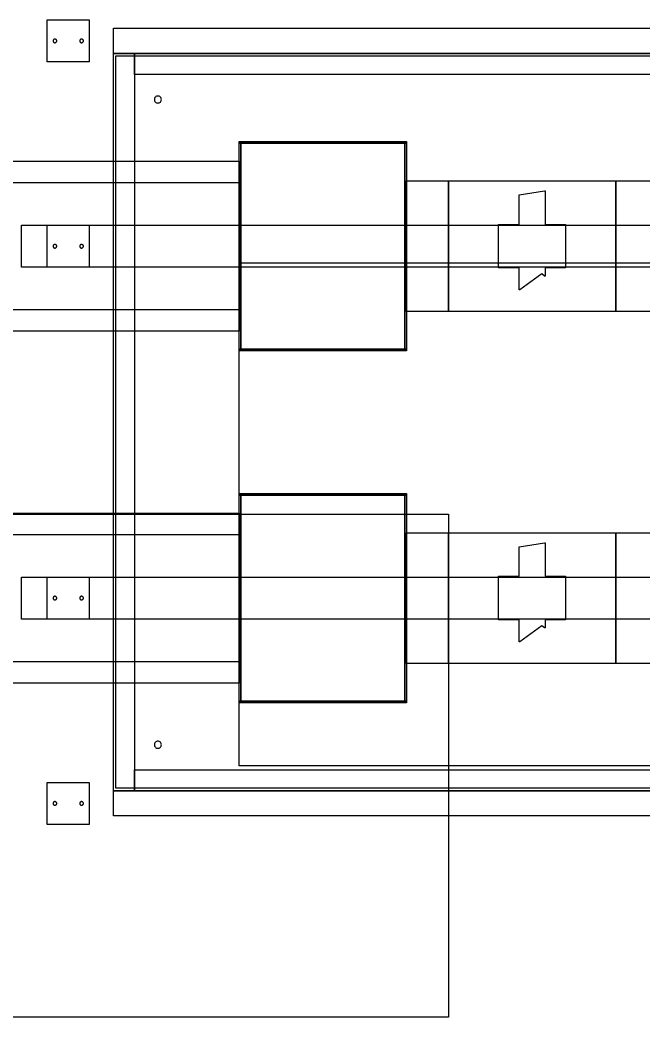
# Model space of a CAD drawing. Header units: metres. Extents: x 0.4 to 35.2, y -0.3 to 6.2.
# Drawn here: x 4.638 to 5.382, y 0.5 to 1.69 of the extents above; entities that cross this region are included whole.
import ezdxf

# ---------------------------------------------------------------- set-up
doc = ezdxf.new("R2010")
doc.units = ezdxf.units.M
doc.layers.add('P_PROPUESTO', color=5, linetype='Continuous')

msp = doc.modelspace()

# ---------------------------------------------------------------- linework, layer by layer
at = {"layer": 'P_PROPUESTO'}
for p, q in [((4.671, 1.64), (4.671, 1.69)), ((4.671, 1.69), (4.721, 1.69)), ((4.721, 1.69), (4.721, 1.64)), ((4.75, 1.65), (4.75, 1.68)), ((4.75, 1.68), (6.2, 1.68)), ((4.6782, 1.6662), (4.678, 1.6658)), ((4.6784, 1.6666), (4.6782, 1.6662)), ((4.6788, 1.6668), (4.6784, 1.6666)), ((4.6792, 1.667), (4.6788, 1.6668)), ((4.6796, 1.6672), (4.6792, 1.667)), ((4.68, 1.6672), (4.6796, 1.6672)), ((4.6804, 1.6672), (4.68, 1.6672)), ((4.6808, 1.667), (4.6804, 1.6672)), ((4.6812, 1.6668), (4.6808, 1.667)), ((4.6816, 1.6666), (4.6812, 1.6668)), ((4.6818, 1.6662), (4.6816, 1.6666)), ((4.682, 1.6658), (4.6818, 1.6662)), ((4.7102, 1.6662), (4.71, 1.6658)), ((4.7104, 1.6666), (4.7102, 1.6662)), ((4.7108, 1.6668), (4.7104, 1.6666)), ((4.7112, 1.667), (4.7108, 1.6668)), ((4.7116, 1.6672), (4.7112, 1.667)), ((4.712, 1.6672), (4.7116, 1.6672)), ((4.7124, 1.6672), (4.712, 1.6672)), ((4.7128, 1.667), (4.7124, 1.6672)), ((4.7132, 1.6668), (4.7128, 1.667)), ((4.7136, 1.6666), (4.7132, 1.6668)), ((4.7138, 1.6662), (4.7136, 1.6666)), ((4.714, 1.6658), (4.7138, 1.6662)), ((4.678, 1.6658), (4.6778, 1.6654)), ((4.6778, 1.6654), (4.6778, 1.665)), ((4.6778, 1.665), (4.6778, 1.6646)), ((4.6778, 1.6646), (4.678, 1.6642)), ((4.678, 1.6642), (4.6782, 1.6638)), ((4.6782, 1.6638), (4.6784, 1.6634)), ((4.6784, 1.6634), (4.6788, 1.6632)), ((4.6788, 1.6632), (4.6792, 1.663)), ((4.6792, 1.663), (4.6796, 1.6628)), ((4.6796, 1.6628), (4.68, 1.6628)), ((4.68, 1.6628), (4.6804, 1.6628)), ((4.6804, 1.6628), (4.6808, 1.663)), ((4.6808, 1.663), (4.6812, 1.6632)), ((4.6812, 1.6632), (4.6816, 1.6634)), ((4.6816, 1.6634), (4.6818, 1.6638)), ((4.6818, 1.6638), (4.682, 1.6642)), ((4.6822, 1.6654), (4.682, 1.6658)), ((4.682, 1.6642), (4.6822, 1.6646)), ((4.6822, 1.665), (4.6822, 1.6654)), ((4.6822, 1.6646), (4.6822, 1.665)), ((4.71, 1.6658), (4.7098, 1.6654)), ((4.7098, 1.6654), (4.7098, 1.665)), ((4.7098, 1.665), (4.7098, 1.6646)), ((4.7098, 1.6646), (4.71, 1.6642)), ((4.71, 1.6642), (4.7102, 1.6638)), ((4.7102, 1.6638), (4.7104, 1.6634)), ((4.7104, 1.6634), (4.7108, 1.6632)), ((4.7108, 1.6632), (4.7112, 1.663)), ((4.7112, 1.663), (4.7116, 1.6628)), ((4.7116, 1.6628), (4.712, 1.6628)), ((4.712, 1.6628), (4.7124, 1.6628)), ((4.7124, 1.6628), (4.7128, 1.663)), ((4.7128, 1.663), (4.7132, 1.6632)), ((4.7132, 1.6632), (4.7136, 1.6634)), ((4.7136, 1.6634), (4.7138, 1.6638)), ((4.7138, 1.6638), (4.714, 1.6642)), ((4.7142, 1.6654), (4.714, 1.6658)), ((4.714, 1.6642), (4.7142, 1.6646)), ((4.7142, 1.665), (4.7142, 1.6654)), ((4.7142, 1.6646), (4.7142, 1.665)), ((6.2, 1.65), (4.75, 1.65)), ((4.75, 0.77), (4.75, 1.65)), ((4.75, 1.65), (4.775, 1.65)), ((4.753, 0.773), (4.753, 1.647)), ((4.753, 1.647), (5.4735, 1.647)), ((4.775, 1.65), (4.775, 0.77)), ((4.775, 1.625), (4.775, 1.65)), ((4.775, 1.65), (6.175, 1.65)), ((4.721, 1.64), (4.671, 1.64)), ((6.175, 1.625), (4.775, 1.625)), ((4.7989, 1.5958), (4.7988, 1.595)), ((4.7988, 1.595), (4.7989, 1.5942)), ((4.7991, 1.5966), (4.7989, 1.5958)), ((4.7995, 1.5973), (4.7991, 1.5966)), ((4.8, 1.598), (4.7995, 1.5973)), ((4.8007, 1.5985), (4.8, 1.598)), ((4.8014, 1.5989), (4.8007, 1.5985)), ((4.8022, 1.5991), (4.8014, 1.5989)), ((4.803, 1.5992), (4.8022, 1.5991)), ((4.8038, 1.5991), (4.803, 1.5992)), ((4.8046, 1.5989), (4.8038, 1.5991)), ((4.8053, 1.5985), (4.8046, 1.5989)), ((4.806, 1.598), (4.8053, 1.5985)), ((4.8065, 1.5973), (4.806, 1.598)), ((4.8069, 1.5966), (4.8065, 1.5973)), ((4.8071, 1.5958), (4.8069, 1.5966)), ((4.8072, 1.595), (4.8071, 1.5958)), ((4.8071, 1.5942), (4.8072, 1.595)), ((4.7989, 1.5942), (4.7991, 1.5934)), ((4.7991, 1.5934), (4.7995, 1.5927)), ((4.7995, 1.5927), (4.8, 1.592)), ((4.8, 1.592), (4.8007, 1.5915)), ((4.8007, 1.5915), (4.8014, 1.5911)), ((4.8014, 1.5911), (4.8022, 1.5909)), ((4.8022, 1.5909), (4.803, 1.5908)), ((4.803, 1.5908), (4.8038, 1.5909)), ((4.8038, 1.5909), (4.8046, 1.5911)), ((4.8046, 1.5911), (4.8053, 1.5915)), ((4.8053, 1.5915), (4.806, 1.592)), ((4.806, 1.592), (4.8065, 1.5927)), ((4.8065, 1.5927), (4.8069, 1.5934)), ((4.8069, 1.5934), (4.8071, 1.5942)), ((4.9, 1.543), (4.9, 1.545)), ((4.9, 1.545), (5.1, 1.545)), ((5.1, 1.543), (4.9, 1.543)), ((4.9, 1.297), (4.9, 1.543)), ((4.9, 1.543), (5.1, 1.543)), ((4.9, 1.495), (4.9, 1.543)), ((4.9, 1.543), (4.902, 1.543)), ((4.902, 1.297), (4.902, 1.543)), ((4.902, 1.543), (5.098, 1.543)), ((4.902, 1.543), (4.902, 1.495)), ((5.098, 1.543), (5.098, 1.297)), ((5.098, 1.495), (5.098, 1.543)), ((5.098, 1.543), (5.1, 1.543)), ((5.1, 1.545), (5.1, 1.543)), ((5.1, 1.543), (5.1, 1.297)), ((5.1, 1.543), (5.1, 1.495)), ((4.1903, 1.5214), (4.9, 1.5214)), ((4.9, 1.5214), (4.9, 1.5209)), ((4.9, 1.5209), (4.9, 1.5203)), ((4.9, 1.5203), (4.9, 1.5198)), ((4.9, 1.5198), (4.9, 1.5186)), ((4.9, 1.5186), (4.9, 1.5181)), ((4.9, 1.5181), (4.9, 1.5153)), ((4.9, 1.5153), (4.9, 1.5149)), ((4.9, 1.5149), (4.9, 1.5121)), ((4.9, 1.5121), (4.9, 1.5116)), ((4.9, 1.5116), (4.9, 1.5067)), ((4.9, 1.5067), (4.9, 1.5063)), ((4.9, 1.5063), (4.9, 1.5019)), ((4.9, 1.5019), (4.9, 1.5015)), ((4.9, 1.5015), (4.9, 1.4947)), ((4.1902, 1.4959), (4.9, 1.4959)), ((4.9, 1.4959), (4.9, 1.4951)), ((4.9, 1.4951), (4.9, 1.4949)), ((4.9, 1.4936), (4.9, 1.495)), ((4.9, 1.4949), (4.9, 1.4941)), ((4.9, 1.4947), (4.9, 1.4944)), ((4.9, 1.4944), (4.9, 1.4887)), ((4.9, 1.4941), (4.9, 1.4938)), ((4.9, 1.4938), (4.9, 1.4929)), ((4.9, 1.4893), (4.9, 1.4936)), ((4.9, 1.4929), (4.9, 1.4914)), ((4.9, 1.4914), (4.9, 1.4904)), ((4.9, 1.4904), (4.9, 1.4889)), ((4.9, 1.4824), (4.9, 1.4893)), ((4.9, 1.4889), (4.9, 1.488)), ((4.9, 1.4887), (4.9, 1.4883)), ((4.9, 1.4883), (4.9, 1.4799)), ((4.9, 1.488), (4.9, 1.4849)), ((4.902, 1.495), (4.902, 1.4936)), ((4.902, 1.4936), (4.902, 1.4893)), ((4.902, 1.4893), (4.902, 1.4824)), ((5.098, 1.4936), (5.098, 1.495)), ((5.098, 1.4893), (5.098, 1.4936)), ((5.098, 1.4824), (5.098, 1.4893)), ((5.1, 1.4965), (5.1, 1.498)), ((5.1, 1.498), (5.15, 1.498)), ((5.1, 1.495), (5.1, 1.4965)), ((5.1, 1.495), (5.1, 1.4936)), ((5.1, 1.4936), (5.1, 1.495)), ((5.1, 1.4936), (5.1, 1.4893)), ((5.1, 1.4921), (5.1, 1.4936)), ((5.1, 1.4893), (5.1, 1.4921)), ((5.1, 1.4893), (5.1, 1.4824)), ((5.1, 1.4849), (5.1, 1.4893)), ((5.15, 1.498), (5.15, 1.4965)), ((5.15, 1.4965), (5.15, 1.498)), ((5.15, 1.498), (5.35, 1.498)), ((5.15, 1.4965), (5.15, 1.495)), ((5.15, 1.495), (5.15, 1.4965)), ((5.15, 1.495), (5.15, 1.4936)), ((5.15, 1.4936), (5.15, 1.495)), ((5.15, 1.4936), (5.15, 1.4921)), ((5.15, 1.4921), (5.15, 1.4936)), ((5.15, 1.4921), (5.15, 1.4893)), ((5.15, 1.4893), (5.15, 1.4921)), ((5.15, 1.4893), (5.15, 1.4849)), ((5.15, 1.4849), (5.15, 1.4893)), ((5.35, 1.498), (5.35, 1.4965)), ((5.35, 1.4965), (5.35, 1.498)), ((5.35, 1.498), (5.4, 1.498)), ((5.35, 1.4965), (5.35, 1.495)), ((5.35, 1.495), (5.35, 1.4965)), ((5.35, 1.495), (5.35, 1.4936)), ((5.35, 1.4936), (5.35, 1.495)), ((5.35, 1.4936), (5.35, 1.4921)), ((5.35, 1.4921), (5.35, 1.4936)), ((5.35, 1.4921), (5.35, 1.4893)), ((5.35, 1.4893), (5.35, 1.4921)), ((5.35, 1.4893), (5.35, 1.4849)), ((5.35, 1.4849), (5.35, 1.4893)), ((4.9, 1.4849), (4.9, 1.4841)), ((4.9, 1.4841), (4.9, 1.4814)), ((4.9, 1.473), (4.9, 1.4824)), ((4.9, 1.4814), (4.9, 1.4805)), ((4.9, 1.4805), (4.9, 1.476)), ((4.9, 1.4799), (4.9, 1.4796)), ((4.9, 1.4796), (4.9, 1.4728)), ((4.9, 1.476), (4.9, 1.4752)), ((4.902, 1.4824), (4.902, 1.473)), ((5.098, 1.473), (5.098, 1.4824)), ((5.1, 1.4824), (5.1, 1.4849)), ((5.1, 1.4824), (5.1, 1.473)), ((5.1, 1.4752), (5.1, 1.4824)), ((5.15, 1.4849), (5.15, 1.4824)), ((5.15, 1.4824), (5.15, 1.4849)), ((5.15, 1.4824), (5.15, 1.4752)), ((5.15, 1.4752), (5.15, 1.4824)), ((5.2346, 1.4812), (5.2646, 1.4859)), ((5.2346, 1.446), (5.2346, 1.4812)), ((5.2646, 1.4859), (5.2654, 1.4859)), ((5.2654, 1.4859), (5.2654, 1.446)), ((5.35, 1.4849), (5.35, 1.4824)), ((5.35, 1.4824), (5.35, 1.4849)), ((5.35, 1.4824), (5.35, 1.4752)), ((5.35, 1.4752), (5.35, 1.4824)), ((4.9, 1.4752), (4.9, 1.4714)), ((4.9, 1.4617), (4.9, 1.473)), ((4.9, 1.4728), (4.9, 1.4725)), ((4.9, 1.4725), (4.9, 1.4628)), ((4.9, 1.4714), (4.9, 1.4707)), ((4.9, 1.4707), (4.9, 1.4649)), ((4.9, 1.4649), (4.9, 1.4643)), ((4.9, 1.4643), (4.9, 1.4595)), ((4.902, 1.473), (4.902, 1.4617)), ((5.098, 1.4617), (5.098, 1.473)), ((5.1, 1.473), (5.1, 1.4752)), ((5.1, 1.473), (5.1, 1.4617)), ((5.1, 1.4633), (5.1, 1.473)), ((5.15, 1.4752), (5.15, 1.473)), ((5.15, 1.473), (5.15, 1.4752)), ((5.15, 1.473), (5.15, 1.4633)), ((5.15, 1.4633), (5.15, 1.473)), ((5.35, 1.4752), (5.35, 1.473)), ((5.35, 1.473), (5.35, 1.4752)), ((5.35, 1.473), (5.35, 1.4633)), ((5.35, 1.4633), (5.35, 1.473)), ((4.9, 1.4628), (4.9, 1.4626)), ((4.9, 1.4626), (4.9, 1.4548)), ((4.9, 1.4487), (4.9, 1.4617)), ((4.9, 1.4595), (4.9, 1.459)), ((4.9, 1.459), (4.9, 1.452)), ((4.9, 1.4548), (4.9, 1.4547)), ((4.9, 1.4547), (4.9, 1.444)), ((4.9, 1.452), (4.9, 1.4516)), ((4.902, 1.4617), (4.902, 1.4487)), ((5.098, 1.4487), (5.098, 1.4617)), ((5.1, 1.4617), (5.1, 1.4633)), ((5.1, 1.4617), (5.1, 1.4487)), ((5.1, 1.4499), (5.1, 1.4617)), ((5.15, 1.4633), (5.15, 1.4617)), ((5.15, 1.4617), (5.15, 1.4633)), ((5.15, 1.4617), (5.15, 1.4499)), ((5.15, 1.4499), (5.15, 1.4617)), ((5.35, 1.4633), (5.35, 1.4617)), ((5.35, 1.4617), (5.35, 1.4633)), ((5.35, 1.4617), (5.35, 1.4499)), ((5.35, 1.4499), (5.35, 1.4617)), ((4.64, 1.395), (4.64, 1.445)), ((4.64, 1.445), (6.144, 1.445)), ((4.671, 1.395), (4.671, 1.445)), ((4.671, 1.445), (4.721, 1.445)), ((4.721, 1.445), (4.721, 1.395)), ((4.9, 1.4516), (4.9, 1.4461)), ((4.9, 1.4346), (4.9, 1.4487)), ((4.9, 1.4461), (4.9, 1.4458)), ((4.9, 1.4458), (4.9, 1.438)), ((4.9, 1.444), (4.9, 1.4439)), ((4.9, 1.4439), (4.9, 1.4356)), ((4.902, 1.4487), (4.902, 1.4346)), ((5.098, 1.4346), (5.098, 1.4487)), ((5.1, 1.4487), (5.1, 1.4499)), ((5.1, 1.4487), (5.1, 1.4346)), ((5.1, 1.4352), (5.1, 1.4487)), ((5.15, 1.4499), (5.15, 1.4487)), ((5.15, 1.4487), (5.15, 1.4499)), ((5.15, 1.4487), (5.15, 1.4352)), ((5.15, 1.4352), (5.15, 1.4487)), ((5.21, 1.4455), (5.21, 1.446)), ((5.21, 1.446), (5.2346, 1.446)), ((5.21, 1.444), (5.21, 1.4455)), ((5.21, 1.4416), (5.21, 1.444)), ((5.21, 1.4384), (5.21, 1.4416)), ((5.2654, 1.446), (5.29, 1.446)), ((5.29, 1.446), (5.29, 1.4455)), ((5.29, 1.4455), (5.29, 1.444)), ((5.29, 1.444), (5.29, 1.4416)), ((5.29, 1.4416), (5.29, 1.4384)), ((5.35, 1.4499), (5.35, 1.4487)), ((5.35, 1.4487), (5.35, 1.4499)), ((5.35, 1.4487), (5.35, 1.4352)), ((5.35, 1.4352), (5.35, 1.4487)), ((4.9, 1.438), (4.9, 1.4377)), ((4.9, 1.4377), (4.9, 1.4317)), ((4.9, 1.4356), (4.9, 1.4355)), ((4.9, 1.4355), (4.9, 1.4243)), ((4.9, 1.42), (4.9, 1.4346)), ((4.9, 1.4317), (4.9, 1.4315)), ((4.9, 1.4315), (4.9, 1.4232)), ((4.902, 1.4346), (4.902, 1.42)), ((5.098, 1.42), (5.098, 1.4346)), ((5.1, 1.4346), (5.1, 1.4352)), ((5.1, 1.4346), (5.1, 1.42)), ((5.1, 1.42), (5.1, 1.4346)), ((5.15, 1.4352), (5.15, 1.4346)), ((5.15, 1.4346), (5.15, 1.4352)), ((5.15, 1.4346), (5.15, 1.42)), ((5.15, 1.42), (5.15, 1.4346)), ((5.21, 1.4344), (5.21, 1.4384)), ((5.21, 1.4299), (5.21, 1.4344)), ((5.21, 1.4251), (5.21, 1.4299)), ((5.29, 1.4384), (5.29, 1.4344)), ((5.29, 1.4344), (5.29, 1.4299)), ((5.29, 1.4299), (5.29, 1.4251)), ((5.35, 1.4352), (5.35, 1.4346)), ((5.35, 1.4346), (5.35, 1.4352)), ((5.35, 1.4346), (5.35, 1.42)), ((5.35, 1.42), (5.35, 1.4346)), ((4.678, 1.4208), (4.6778, 1.4204)), ((4.6778, 1.4204), (4.6778, 1.42)), ((4.6778, 1.42), (4.6778, 1.4196)), ((4.6778, 1.4196), (4.678, 1.4192)), ((4.6782, 1.4212), (4.678, 1.4208)), ((4.678, 1.4192), (4.6782, 1.4188)), ((4.6784, 1.4216), (4.6782, 1.4212)), ((4.6782, 1.4188), (4.6784, 1.4184)), ((4.6788, 1.4218), (4.6784, 1.4216)), ((4.6784, 1.4184), (4.6788, 1.4182)), ((4.6792, 1.422), (4.6788, 1.4218)), ((4.6788, 1.4182), (4.6792, 1.418)), ((4.6796, 1.4222), (4.6792, 1.422)), ((4.6792, 1.418), (4.6796, 1.4178)), ((4.68, 1.4222), (4.6796, 1.4222)), ((4.6796, 1.4178), (4.68, 1.4178)), ((4.6804, 1.4222), (4.68, 1.4222)), ((4.68, 1.4178), (4.6804, 1.4178)), ((4.6808, 1.422), (4.6804, 1.4222)), ((4.6804, 1.4178), (4.6808, 1.418)), ((4.6812, 1.4218), (4.6808, 1.422)), ((4.6808, 1.418), (4.6812, 1.4182)), ((4.6816, 1.4216), (4.6812, 1.4218)), ((4.6812, 1.4182), (4.6816, 1.4184)), ((4.6818, 1.4212), (4.6816, 1.4216)), ((4.6816, 1.4184), (4.6818, 1.4188)), ((4.682, 1.4208), (4.6818, 1.4212)), ((4.6818, 1.4188), (4.682, 1.4192)), ((4.6822, 1.4204), (4.682, 1.4208)), ((4.682, 1.4192), (4.6822, 1.4196)), ((4.6822, 1.42), (4.6822, 1.4204)), ((4.6822, 1.4196), (4.6822, 1.42)), ((4.71, 1.4208), (4.7098, 1.4204)), ((4.7098, 1.4204), (4.7098, 1.42)), ((4.7098, 1.42), (4.7098, 1.4196)), ((4.7098, 1.4196), (4.71, 1.4192)), ((4.7102, 1.4212), (4.71, 1.4208)), ((4.71, 1.4192), (4.7102, 1.4188)), ((4.7104, 1.4216), (4.7102, 1.4212)), ((4.7102, 1.4188), (4.7104, 1.4184)), ((4.7108, 1.4218), (4.7104, 1.4216)), ((4.7104, 1.4184), (4.7108, 1.4182)), ((4.7112, 1.422), (4.7108, 1.4218)), ((4.7108, 1.4182), (4.7112, 1.418)), ((4.7116, 1.4222), (4.7112, 1.422)), ((4.7112, 1.418), (4.7116, 1.4178)), ((4.712, 1.4222), (4.7116, 1.4222)), ((4.7116, 1.4178), (4.712, 1.4178)), ((4.7124, 1.4222), (4.712, 1.4222)), ((4.712, 1.4178), (4.7124, 1.4178)), ((4.7128, 1.422), (4.7124, 1.4222)), ((4.7124, 1.4178), (4.7128, 1.418)), ((4.7132, 1.4218), (4.7128, 1.422)), ((4.7128, 1.418), (4.7132, 1.4182)), ((4.7136, 1.4216), (4.7132, 1.4218)), ((4.7132, 1.4182), (4.7136, 1.4184)), ((4.7138, 1.4212), (4.7136, 1.4216)), ((4.7136, 1.4184), (4.7138, 1.4188)), ((4.714, 1.4208), (4.7138, 1.4212)), ((4.7138, 1.4188), (4.714, 1.4192)), ((4.7142, 1.4204), (4.714, 1.4208)), ((4.714, 1.4192), (4.7142, 1.4196)), ((4.7142, 1.42), (4.7142, 1.4204)), ((4.7142, 1.4196), (4.7142, 1.42)), ((4.9, 1.4243), (4.9, 1.4243)), ((4.9, 1.4243), (4.9, 1.4157)), ((4.9, 1.4232), (4.9, 1.4232)), ((4.9, 1.4232), (4.9, 1.4168)), ((4.9, 1.4054), (4.9, 1.42)), ((4.9, 1.4168), (4.9, 1.4168)), ((4.9, 1.4168), (4.9, 1.4085)), ((4.902, 1.42), (4.902, 1.4054)), ((5.098, 1.4054), (5.098, 1.42)), ((5.1, 1.42), (5.1, 1.4054)), ((5.1, 1.4054), (5.1, 1.42)), ((5.15, 1.42), (5.15, 1.4054)), ((5.15, 1.4054), (5.15, 1.42)), ((5.21, 1.42), (5.21, 1.4251)), ((5.21, 1.4149), (5.21, 1.42)), ((5.29, 1.4251), (5.29, 1.42)), ((5.29, 1.42), (5.29, 1.4149)), ((5.35, 1.42), (5.35, 1.4054)), ((5.35, 1.4054), (5.35, 1.42)), ((4.9, 1.4157), (4.9, 1.4157)), ((4.9, 1.4157), (4.9, 1.4045)), ((4.9, 1.4085), (4.9, 1.4083)), ((4.9, 1.4083), (4.9, 1.4023)), ((4.9, 1.3913), (4.9, 1.4054)), ((4.9, 1.4045), (4.9, 1.4044)), ((4.9, 1.4044), (4.9, 1.3961)), ((4.902, 1.4054), (4.902, 1.3913)), ((5.098, 1.3913), (5.098, 1.4054)), ((5.1, 1.4054), (5.1, 1.3913)), ((5.1, 1.4048), (5.1, 1.4054)), ((5.1, 1.3913), (5.1, 1.4048)), ((5.15, 1.4054), (5.15, 1.4048)), ((5.15, 1.4048), (5.15, 1.4054)), ((5.15, 1.4048), (5.15, 1.3913)), ((5.15, 1.3913), (5.15, 1.4048)), ((5.21, 1.4101), (5.21, 1.4149)), ((5.21, 1.4056), (5.21, 1.4101)), ((5.21, 1.4016), (5.21, 1.4056)), ((5.29, 1.4149), (5.29, 1.4101)), ((5.29, 1.4101), (5.29, 1.4056)), ((5.29, 1.4056), (5.29, 1.4016)), ((5.35, 1.4054), (5.35, 1.4048)), ((5.35, 1.4048), (5.35, 1.4054)), ((5.35, 1.4048), (5.35, 1.3913)), ((5.35, 1.3913), (5.35, 1.4048)), ((6.144, 1.395), (4.64, 1.395)), ((4.721, 1.395), (4.671, 1.395)), ((4.9, 1.4023), (4.9, 1.402)), ((4.9, 1.402), (4.9, 1.3942)), ((4.9, 1.4), (6.1, 1.4)), ((4.9, 0.8), (4.9, 1.4)), ((4.9, 1.3961), (4.9, 1.396)), ((4.9, 1.396), (4.9, 1.3853)), ((4.9, 1.3942), (4.9, 1.3939)), ((4.9, 1.3939), (4.9, 1.3884)), ((5.21, 1.3984), (5.21, 1.4016)), ((5.21, 1.396), (5.21, 1.3984)), ((5.21, 1.3945), (5.21, 1.396)), ((5.21, 1.394), (5.21, 1.3945)), ((5.2346, 1.394), (5.21, 1.394)), ((5.2346, 1.368), (5.2346, 1.394)), ((5.29, 1.394), (5.2654, 1.394)), ((5.2654, 1.394), (5.2654, 1.3897)), ((5.29, 1.4016), (5.29, 1.3984)), ((5.29, 1.3984), (5.29, 1.396)), ((5.29, 1.396), (5.29, 1.3945)), ((5.29, 1.3945), (5.29, 1.394)), ((4.9, 1.3783), (4.9, 1.3913)), ((4.9, 1.3884), (4.9, 1.388)), ((4.9, 1.388), (4.9, 1.381)), ((4.9, 1.3853), (4.9, 1.3852)), ((4.9, 1.3852), (4.9, 1.3774)), ((4.9, 1.381), (4.9, 1.3805)), ((4.9, 1.3805), (4.9, 1.3757)), ((4.902, 1.3913), (4.902, 1.3783)), ((5.098, 1.3783), (5.098, 1.3913)), ((5.1, 1.3913), (5.1, 1.3783)), ((5.1, 1.3902), (5.1, 1.3913)), ((5.1, 1.3783), (5.1, 1.3902)), ((5.15, 1.3913), (5.15, 1.3902)), ((5.15, 1.3902), (5.15, 1.3913)), ((5.15, 1.3902), (5.15, 1.3783)), ((5.15, 1.3783), (5.15, 1.3902)), ((5.2617, 1.387), (5.2354, 1.368)), ((5.2646, 1.3844), (5.2617, 1.387)), ((5.2654, 1.3844), (5.2646, 1.3844)), ((5.2654, 1.3897), (5.2654, 1.3844)), ((5.35, 1.3913), (5.35, 1.3902)), ((5.35, 1.3902), (5.35, 1.3913)), ((5.35, 1.3902), (5.35, 1.3783)), ((5.35, 1.3783), (5.35, 1.3902)), ((4.9, 1.367), (4.9, 1.3783)), ((4.9, 1.3774), (4.9, 1.3772)), ((4.9, 1.3772), (4.9, 1.3675)), ((4.9, 1.3757), (4.9, 1.3751)), ((4.9, 1.3751), (4.9, 1.3693)), ((4.9, 1.3693), (4.9, 1.3686)), ((4.9, 1.3686), (4.9, 1.3648)), ((4.902, 1.3783), (4.902, 1.367)), ((5.098, 1.367), (5.098, 1.3783)), ((5.1, 1.3783), (5.1, 1.367)), ((5.1, 1.3767), (5.1, 1.3783)), ((5.1, 1.367), (5.1, 1.3767)), ((5.15, 1.3783), (5.15, 1.3767)), ((5.15, 1.3767), (5.15, 1.3783)), ((5.15, 1.3767), (5.15, 1.367)), ((5.15, 1.367), (5.15, 1.3767)), ((5.35, 1.3783), (5.35, 1.3767)), ((5.35, 1.3767), (5.35, 1.3783)), ((5.35, 1.3767), (5.35, 1.367)), ((5.35, 1.367), (5.35, 1.3767)), ((4.9, 1.3675), (4.9, 1.3672)), ((4.9, 1.3672), (4.9, 1.3604)), ((4.9, 1.3576), (4.9, 1.367)), ((4.9, 1.3648), (4.9, 1.364)), ((4.9, 1.364), (4.9, 1.3595)), ((4.9, 1.3604), (4.9, 1.3601)), ((4.9, 1.3601), (4.9, 1.3517)), ((4.9, 1.3595), (4.9, 1.3586)), ((4.9, 1.3586), (4.9, 1.3559)), ((4.9, 1.3507), (4.9, 1.3576)), ((4.902, 1.367), (4.902, 1.3576)), ((4.902, 1.3576), (4.902, 1.3507)), ((5.098, 1.3576), (5.098, 1.367)), ((5.098, 1.3507), (5.098, 1.3576)), ((5.1, 1.367), (5.1, 1.3576)), ((5.1, 1.3648), (5.1, 1.367)), ((5.1, 1.3576), (5.1, 1.3648)), ((5.1, 1.3576), (5.1, 1.3507)), ((5.1, 1.3551), (5.1, 1.3576)), ((5.15, 1.367), (5.15, 1.3648)), ((5.15, 1.3648), (5.15, 1.367)), ((5.15, 1.3648), (5.15, 1.3576)), ((5.15, 1.3576), (5.15, 1.3648)), ((5.15, 1.3576), (5.15, 1.3551)), ((5.15, 1.3551), (5.15, 1.3576)), ((5.2354, 1.368), (5.2346, 1.368)), ((5.35, 1.367), (5.35, 1.3648)), ((5.35, 1.3648), (5.35, 1.367)), ((5.35, 1.3648), (5.35, 1.3576)), ((5.35, 1.3576), (5.35, 1.3648)), ((5.35, 1.3576), (5.35, 1.3551)), ((5.35, 1.3551), (5.35, 1.3576)), ((4.9, 1.3559), (4.9, 1.3551)), ((4.9, 1.3551), (4.9, 1.352)), ((4.9, 1.352), (4.9, 1.3511)), ((4.9, 1.3517), (4.9, 1.3513)), ((4.9, 1.3513), (4.9, 1.3456)), ((4.9, 1.3511), (4.9, 1.3496)), ((4.9, 1.3464), (4.9, 1.3507)), ((4.9, 1.3496), (4.9, 1.3486)), ((4.9, 1.3486), (4.9, 1.3471)), ((4.9, 1.3471), (4.9, 1.3462)), ((4.9, 1.345), (4.9, 1.3464)), ((4.9, 1.3462), (4.9, 1.3459)), ((4.9, 1.3459), (4.9, 1.3451)), ((4.9, 1.3456), (4.9, 1.3453)), ((4.9, 1.3453), (4.9, 1.3385)), ((4.9, 1.3451), (4.9, 1.3449)), ((4.9, 1.297), (4.9, 1.345)), ((4.9, 1.3449), (4.9, 1.3441)), ((4.902, 1.3507), (4.902, 1.3464)), ((4.902, 1.3464), (4.902, 1.345)), ((4.902, 1.345), (4.902, 1.297)), ((5.098, 1.3464), (5.098, 1.3507)), ((5.098, 1.345), (5.098, 1.3464)), ((5.098, 1.297), (5.098, 1.345)), ((5.1, 1.3507), (5.1, 1.3551)), ((5.1, 1.3507), (5.1, 1.3464)), ((5.1, 1.3479), (5.1, 1.3507)), ((5.1, 1.3464), (5.1, 1.3479)), ((5.1, 1.3464), (5.1, 1.345)), ((5.1, 1.345), (5.1, 1.3464)), ((5.1, 1.345), (5.1, 1.297)), ((5.1, 1.3435), (5.1, 1.345)), ((5.15, 1.3551), (5.15, 1.3507)), ((5.15, 1.3507), (5.15, 1.3551)), ((5.15, 1.3507), (5.15, 1.3479)), ((5.15, 1.3479), (5.15, 1.3507)), ((5.15, 1.3479), (5.15, 1.3464)), ((5.15, 1.3464), (5.15, 1.3479)), ((5.15, 1.3464), (5.15, 1.345)), ((5.15, 1.345), (5.15, 1.3464)), ((5.15, 1.345), (5.15, 1.3435)), ((5.15, 1.3435), (5.15, 1.345)), ((5.35, 1.3551), (5.35, 1.3507)), ((5.35, 1.3507), (5.35, 1.3551)), ((5.35, 1.3507), (5.35, 1.3479)), ((5.35, 1.3479), (5.35, 1.3507)), ((5.35, 1.3479), (5.35, 1.3464)), ((5.35, 1.3464), (5.35, 1.3479)), ((5.35, 1.3464), (5.35, 1.345)), ((5.35, 1.345), (5.35, 1.3464)), ((5.35, 1.345), (5.35, 1.3435)), ((5.35, 1.3435), (5.35, 1.345)), ((4.9, 1.3441), (4.1898, 1.3441)), ((4.9, 1.3385), (4.9, 1.3381)), ((4.9, 1.3381), (4.9, 1.3337)), ((4.9, 1.3337), (4.9, 1.3333)), ((4.9, 1.3333), (4.9, 1.3284)), ((5.1, 1.342), (5.1, 1.3435)), ((5.15, 1.342), (5.1, 1.342)), ((5.15, 1.3435), (5.15, 1.342)), ((5.15, 1.342), (5.15, 1.3435)), ((5.35, 1.342), (5.15, 1.342)), ((5.35, 1.3435), (5.35, 1.342)), ((5.35, 1.342), (5.35, 1.3435)), ((5.4, 1.342), (5.35, 1.342)), ((4.9, 1.3284), (4.9, 1.3279)), ((4.9, 1.3279), (4.9, 1.3251)), ((4.9, 1.3251), (4.9, 1.3247)), ((4.9, 1.3247), (4.9, 1.3219)), ((4.9, 1.3219), (4.9, 1.3214)), ((4.9, 1.3214), (4.9, 1.3202)), ((4.9, 1.3186), (4.1897, 1.3186)), ((4.9, 1.3202), (4.9, 1.3197)), ((4.9, 1.3197), (4.9, 1.3191)), ((4.9, 1.3191), (4.9, 1.3186)), ((4.9, 1.295), (4.9, 1.297)), ((4.9, 1.297), (5.1, 1.297)), ((5.1, 1.297), (4.9, 1.297)), ((4.902, 1.297), (4.9, 1.297)), ((5.1, 1.295), (4.9, 1.295)), ((5.098, 1.297), (4.902, 1.297)), ((5.1, 1.297), (5.098, 1.297)), ((5.1, 1.297), (5.1, 1.295)), ((4.9, 1.123), (4.9, 1.125)), ((4.9, 1.125), (5.1, 1.125)), ((5.1, 1.123), (4.9, 1.123)), ((4.9, 0.877), (4.9, 1.123)), ((4.9, 1.123), (5.1, 1.123)), ((4.9, 1.075), (4.9, 1.123)), ((4.9, 1.123), (4.902, 1.123)), ((4.902, 0.877), (4.902, 1.123)), ((4.902, 1.123), (5.098, 1.123)), ((4.902, 1.123), (4.902, 1.075)), ((5.098, 1.123), (5.098, 0.877)), ((5.098, 1.075), (5.098, 1.123)), ((5.098, 1.123), (5.1, 1.123)), ((5.1, 1.125), (5.1, 1.123)), ((5.1, 1.123), (5.1, 0.877)), ((5.1, 1.123), (5.1, 1.075)), ((0.5, 1.1), (5.15, 1.1)), ((2.8926, 1.1015), (4.9, 1.1015)), ((4.9, 1.1015), (4.9, 1.101)), ((4.9, 1.101), (4.9, 1.0996)), ((4.9, 1.0996), (4.9, 1.0991)), ((4.9, 1.0991), (4.9, 1.0938)), ((5.15, 1.1), (5.15, 0.5)), ((4.9, 1.0938), (4.9, 1.0933)), ((4.9, 1.0933), (4.9, 1.0844)), ((4.9, 1.0844), (4.9, 1.084)), ((4.9, 1.084), (4.9, 1.084)), ((4.9, 1.084), (4.9, 1.0718)), ((2.8926, 1.076), (4.9, 1.076)), ((4.9, 1.076), (4.9, 1.075)), ((4.9, 1.0736), (4.9, 1.075)), ((4.9, 1.075), (4.9, 1.0745)), ((4.9, 1.0745), (4.9, 1.0736)), ((4.9, 1.0693), (4.9, 1.0736)), ((4.9, 1.0736), (4.9, 1.0702)), ((4.9, 1.0718), (4.9, 1.0718)), ((4.9, 1.0718), (4.9, 1.0714)), ((4.9, 1.0714), (4.9, 1.0564)), ((4.902, 1.075), (4.902, 1.0736)), ((4.902, 1.0736), (4.902, 1.0693)), ((5.098, 1.0736), (5.098, 1.075)), ((5.098, 1.0693), (5.098, 1.0736)), ((5.1, 1.0765), (5.1, 1.078)), ((5.1, 1.078), (5.15, 1.078)), ((5.1, 1.075), (5.1, 1.0765)), ((5.1, 1.075), (5.1, 1.0736)), ((5.1, 1.0736), (5.1, 1.075)), ((5.1, 1.0736), (5.1, 1.0693)), ((5.1, 1.0721), (5.1, 1.0736)), ((5.1, 1.0693), (5.1, 1.0721)), ((5.15, 1.078), (5.15, 1.0765)), ((5.15, 1.0765), (5.15, 1.078)), ((5.15, 1.078), (5.35, 1.078)), ((5.15, 1.0765), (5.15, 1.075)), ((5.15, 1.075), (5.15, 1.0765)), ((5.15, 1.075), (5.15, 1.0736)), ((5.15, 1.0736), (5.15, 1.075)), ((5.15, 1.0736), (5.15, 1.0721)), ((5.15, 1.0721), (5.15, 1.0736)), ((5.15, 1.0721), (5.15, 1.0693)), ((5.15, 1.0693), (5.15, 1.0721)), ((5.35, 1.078), (5.35, 1.0765)), ((5.35, 1.0765), (5.35, 1.078)), ((5.35, 1.078), (5.4, 1.078)), ((5.35, 1.0765), (5.35, 1.075)), ((5.35, 1.075), (5.35, 1.0765)), ((5.35, 1.075), (5.35, 1.0736)), ((5.35, 1.0736), (5.35, 1.075)), ((5.35, 1.0736), (5.35, 1.0721)), ((5.35, 1.0721), (5.35, 1.0736)), ((5.35, 1.0721), (5.35, 1.0693)), ((5.35, 1.0693), (5.35, 1.0721)), ((4.9, 1.0702), (4.9, 1.0693)), ((4.9, 1.0624), (4.9, 1.0693)), ((4.9, 1.0693), (4.9, 1.0632)), ((4.9, 1.0632), (4.9, 1.0624)), ((4.9, 1.053), (4.9, 1.0624)), ((4.9, 1.0624), (4.9, 1.0537)), ((4.902, 1.0693), (4.902, 1.0624)), ((4.902, 1.0624), (4.902, 1.053)), ((5.098, 1.0624), (5.098, 1.0693)), ((5.098, 1.053), (5.098, 1.0624)), ((5.1, 1.0693), (5.1, 1.0624)), ((5.1, 1.0649), (5.1, 1.0693)), ((5.1, 1.0624), (5.1, 1.0649)), ((5.1, 1.0624), (5.1, 1.053)), ((5.1, 1.0552), (5.1, 1.0624)), ((5.15, 1.0693), (5.15, 1.0649)), ((5.15, 1.0649), (5.15, 1.0693)), ((5.15, 1.0649), (5.15, 1.0624)), ((5.15, 1.0624), (5.15, 1.0649)), ((5.15, 1.0624), (5.15, 1.0552)), ((5.15, 1.0552), (5.15, 1.0624)), ((5.2346, 1.0612), (5.2646, 1.0659)), ((5.2346, 1.026), (5.2346, 1.0612)), ((5.2646, 1.0659), (5.2654, 1.0659)), ((5.2654, 1.0659), (5.2654, 1.026)), ((5.35, 1.0693), (5.35, 1.0649)), ((5.35, 1.0649), (5.35, 1.0693)), ((5.35, 1.0649), (5.35, 1.0624)), ((5.35, 1.0624), (5.35, 1.0649)), ((5.35, 1.0624), (5.35, 1.0552)), ((5.35, 1.0552), (5.35, 1.0624)), ((4.9, 1.0564), (4.9, 1.0561)), ((4.9, 1.0561), (4.9, 1.0388)), ((4.9, 1.0537), (4.9, 1.053)), ((4.9, 1.0417), (4.9, 1.053)), ((4.9, 1.053), (4.9, 1.0422)), ((4.902, 1.053), (4.902, 1.0417)), ((5.098, 1.0417), (5.098, 1.053)), ((5.1, 1.053), (5.1, 1.0552)), ((5.1, 1.053), (5.1, 1.0417)), ((5.1, 1.0433), (5.1, 1.053)), ((5.15, 1.0552), (5.15, 1.053)), ((5.15, 1.053), (5.15, 1.0552)), ((5.15, 1.053), (5.15, 1.0433)), ((5.15, 1.0433), (5.15, 1.053)), ((5.35, 1.0552), (5.35, 1.053)), ((5.35, 1.053), (5.35, 1.0552)), ((5.35, 1.053), (5.35, 1.0433)), ((5.35, 1.0433), (5.35, 1.053)), ((4.9, 1.0422), (4.9, 1.0417)), ((4.9, 1.0287), (4.9, 1.0417)), ((4.9, 1.0417), (4.9, 1.0291)), ((4.9, 1.0388), (4.9, 1.0387)), ((4.9, 1.0387), (4.9, 1.0198)), ((4.902, 1.0417), (4.902, 1.0287)), ((5.098, 1.0287), (5.098, 1.0417)), ((5.1, 1.0417), (5.1, 1.0433)), ((5.1, 1.0417), (5.1, 1.0287)), ((5.1, 1.0299), (5.1, 1.0417)), ((5.15, 1.0433), (5.15, 1.0417)), ((5.15, 1.0417), (5.15, 1.0433)), ((5.15, 1.0417), (5.15, 1.0299)), ((5.15, 1.0299), (5.15, 1.0417)), ((5.35, 1.0433), (5.35, 1.0417)), ((5.35, 1.0417), (5.35, 1.0433)), ((5.35, 1.0417), (5.35, 1.0299)), ((5.35, 1.0299), (5.35, 1.0417)), ((4.64, 0.975), (4.64, 1.025)), ((4.64, 1.025), (6.144, 1.025)), ((4.671, 0.975), (4.671, 1.025)), ((4.671, 1.025), (4.721, 1.025)), ((4.721, 1.025), (4.721, 0.975)), ((4.9, 1.0291), (4.9, 1.0287)), ((4.9, 1.0146), (4.9, 1.0287)), ((4.9, 1.0287), (4.9, 1.0148)), ((4.902, 1.0287), (4.902, 1.0146)), ((5.098, 1.0146), (5.098, 1.0287)), ((5.1, 1.0287), (5.1, 1.0299)), ((5.1, 1.0287), (5.1, 1.0146)), ((5.1, 1.0152), (5.1, 1.0287)), ((5.15, 1.0299), (5.15, 1.0287)), ((5.15, 1.0287), (5.15, 1.0299)), ((5.15, 1.0287), (5.15, 1.0152)), ((5.15, 1.0152), (5.15, 1.0287)), ((5.21, 1.0255), (5.21, 1.026)), ((5.21, 1.026), (5.2346, 1.026)), ((5.21, 1.024), (5.21, 1.0255)), ((5.21, 1.0216), (5.21, 1.024)), ((5.2654, 1.026), (5.29, 1.026)), ((5.29, 1.026), (5.29, 1.0255)), ((5.29, 1.0255), (5.29, 1.024)), ((5.29, 1.024), (5.29, 1.0216)), ((5.35, 1.0299), (5.35, 1.0287)), ((5.35, 1.0287), (5.35, 1.0299)), ((5.35, 1.0287), (5.35, 1.0152)), ((5.35, 1.0152), (5.35, 1.0287)), ((4.9, 1.0198), (4.9, 1.0197)), ((4.9, 1.0197), (4.9, 1)), ((4.9, 1.0148), (4.9, 1.0146)), ((4.9, 1), (4.9, 1.0146)), ((4.9, 1.0146), (4.9, 1)), ((4.902, 1.0146), (4.902, 1)), ((5.098, 1), (5.098, 1.0146)), ((5.1, 1.0146), (5.1, 1.0152)), ((5.1, 1.0146), (5.1, 1)), ((5.1, 1), (5.1, 1.0146)), ((5.15, 1.0152), (5.15, 1.0146)), ((5.15, 1.0146), (5.15, 1.0152)), ((5.15, 1.0146), (5.15, 1)), ((5.15, 1), (5.15, 1.0146)), ((5.21, 1.0184), (5.21, 1.0216)), ((5.21, 1.0144), (5.21, 1.0184)), ((5.21, 1.0099), (5.21, 1.0144)), ((5.29, 1.0216), (5.29, 1.0184)), ((5.29, 1.0184), (5.29, 1.0144)), ((5.29, 1.0144), (5.29, 1.0099)), ((5.35, 1.0152), (5.35, 1.0146)), ((5.35, 1.0146), (5.35, 1.0152)), ((5.35, 1.0146), (5.35, 1)), ((5.35, 1), (5.35, 1.0146)), ((4.678, 1.0008), (4.6778, 1.0004)), ((4.6778, 1.0004), (4.6778, 1)), ((4.6778, 1), (4.6778, 0.9996)), ((4.6782, 1.0012), (4.678, 1.0008)), ((4.6784, 1.0016), (4.6782, 1.0012)), ((4.6788, 1.0018), (4.6784, 1.0016)), ((4.6792, 1.002), (4.6788, 1.0018)), ((4.6796, 1.0022), (4.6792, 1.002)), ((4.68, 1.0022), (4.6796, 1.0022)), ((4.6804, 1.0022), (4.68, 1.0022)), ((4.6808, 1.002), (4.6804, 1.0022)), ((4.6812, 1.0018), (4.6808, 1.002)), ((4.6816, 1.0016), (4.6812, 1.0018)), ((4.6818, 1.0012), (4.6816, 1.0016)), ((4.682, 1.0008), (4.6818, 1.0012)), ((4.6822, 1.0004), (4.682, 1.0008)), ((4.6822, 1), (4.6822, 1.0004)), ((4.6822, 0.9996), (4.6822, 1)), ((4.71, 1.0008), (4.7098, 1.0004)), ((4.7098, 1.0004), (4.7098, 1)), ((4.7098, 1), (4.7098, 0.9996)), ((4.7102, 1.0012), (4.71, 1.0008)), ((4.7104, 1.0016), (4.7102, 1.0012)), ((4.7108, 1.0018), (4.7104, 1.0016)), ((4.7112, 1.002), (4.7108, 1.0018)), ((4.7116, 1.0022), (4.7112, 1.002)), ((4.712, 1.0022), (4.7116, 1.0022)), ((4.7124, 1.0022), (4.712, 1.0022)), ((4.7128, 1.002), (4.7124, 1.0022)), ((4.7132, 1.0018), (4.7128, 1.002)), ((4.7136, 1.0016), (4.7132, 1.0018)), ((4.7138, 1.0012), (4.7136, 1.0016)), ((4.714, 1.0008), (4.7138, 1.0012)), ((4.7142, 1.0004), (4.714, 1.0008)), ((4.7142, 1), (4.7142, 1.0004)), ((4.7142, 0.9996), (4.7142, 1)), ((4.9, 0.9854), (4.9, 1)), ((4.9, 1), (4.9, 0.9854)), ((4.9, 1), (4.9, 0.9803)), ((4.902, 1), (4.902, 0.9854)), ((5.098, 0.9854), (5.098, 1)), ((5.1, 1), (5.1, 0.9854)), ((5.1, 0.9854), (5.1, 1)), ((5.15, 1), (5.15, 0.9854)), ((5.15, 0.9854), (5.15, 1)), ((5.21, 1.0051), (5.21, 1.0099)), ((5.21, 1), (5.21, 1.0051)), ((5.21, 0.9949), (5.21, 1)), ((5.29, 1.0099), (5.29, 1.0051)), ((5.29, 1.0051), (5.29, 1)), ((5.29, 1), (5.29, 0.9949)), ((5.35, 1), (5.35, 0.9854)), ((5.35, 0.9854), (5.35, 1)), ((4.6778, 0.9996), (4.678, 0.9992)), ((4.678, 0.9992), (4.6782, 0.9988)), ((4.6782, 0.9988), (4.6784, 0.9984)), ((4.6784, 0.9984), (4.6788, 0.9982)), ((4.6788, 0.9982), (4.6792, 0.998)), ((4.6792, 0.998), (4.6796, 0.9978)), ((4.6796, 0.9978), (4.68, 0.9978)), ((4.68, 0.9978), (4.6804, 0.9978)), ((4.6804, 0.9978), (4.6808, 0.998)), ((4.6808, 0.998), (4.6812, 0.9982)), ((4.6812, 0.9982), (4.6816, 0.9984)), ((4.6816, 0.9984), (4.6818, 0.9988)), ((4.6818, 0.9988), (4.682, 0.9992)), ((4.682, 0.9992), (4.6822, 0.9996)), ((4.7098, 0.9996), (4.71, 0.9992)), ((4.71, 0.9992), (4.7102, 0.9988)), ((4.7102, 0.9988), (4.7104, 0.9984)), ((4.7104, 0.9984), (4.7108, 0.9982)), ((4.7108, 0.9982), (4.7112, 0.998)), ((4.7112, 0.998), (4.7116, 0.9978)), ((4.7116, 0.9978), (4.712, 0.9978)), ((4.712, 0.9978), (4.7124, 0.9978)), ((4.7124, 0.9978), (4.7128, 0.998)), ((4.7128, 0.998), (4.7132, 0.9982)), ((4.7132, 0.9982), (4.7136, 0.9984)), ((4.7136, 0.9984), (4.7138, 0.9988)), ((4.7138, 0.9988), (4.714, 0.9992)), ((4.714, 0.9992), (4.7142, 0.9996)), ((5.21, 0.99), (5.21, 0.9949)), ((5.21, 0.9856), (5.21, 0.99)), ((5.29, 0.9949), (5.29, 0.99)), ((5.29, 0.99), (5.29, 0.9856)), ((4.9, 0.9713), (4.9, 0.9854)), ((4.9, 0.9854), (4.9, 0.9852)), ((4.9, 0.9852), (4.9, 0.9713)), ((4.9, 0.9803), (4.9, 0.9802)), ((4.9, 0.9802), (4.9, 0.9613)), ((4.902, 0.9854), (4.902, 0.9713)), ((5.098, 0.9713), (5.098, 0.9854)), ((5.1, 0.9854), (5.1, 0.9713)), ((5.1, 0.9848), (5.1, 0.9854)), ((5.1, 0.9713), (5.1, 0.9848)), ((5.15, 0.9854), (5.15, 0.9848)), ((5.15, 0.9848), (5.15, 0.9854)), ((5.15, 0.9848), (5.15, 0.9713)), ((5.15, 0.9713), (5.15, 0.9848)), ((5.21, 0.9816), (5.21, 0.9856)), ((5.21, 0.9784), (5.21, 0.9816)), ((5.21, 0.976), (5.21, 0.9784)), ((5.21, 0.9745), (5.21, 0.976)), ((5.29, 0.9856), (5.29, 0.9816)), ((5.29, 0.9816), (5.29, 0.9784)), ((5.29, 0.9784), (5.29, 0.976)), ((5.29, 0.976), (5.29, 0.9745)), ((5.35, 0.9854), (5.35, 0.9848)), ((5.35, 0.9848), (5.35, 0.9854)), ((5.35, 0.9848), (5.35, 0.9713)), ((5.35, 0.9713), (5.35, 0.9848)), ((6.144, 0.975), (4.64, 0.975)), ((4.721, 0.975), (4.671, 0.975)), ((4.9, 0.9583), (4.9, 0.9713)), ((4.9, 0.9713), (4.9, 0.9709)), ((4.9, 0.9709), (4.9, 0.9583)), ((4.902, 0.9713), (4.902, 0.9583)), ((5.098, 0.9583), (5.098, 0.9713)), ((5.1, 0.9713), (5.1, 0.9583)), ((5.1, 0.9702), (5.1, 0.9713)), ((5.1, 0.9583), (5.1, 0.9702)), ((5.15, 0.9713), (5.15, 0.9702)), ((5.15, 0.9702), (5.15, 0.9713)), ((5.15, 0.9702), (5.15, 0.9583)), ((5.15, 0.9583), (5.15, 0.9702)), ((5.21, 0.974), (5.21, 0.9745)), ((5.2346, 0.974), (5.21, 0.974)), ((5.2346, 0.948), (5.2346, 0.974)), ((5.2617, 0.967), (5.2354, 0.948)), ((5.2646, 0.9644), (5.2617, 0.967)), ((5.2654, 0.9644), (5.2646, 0.9644)), ((5.29, 0.974), (5.2654, 0.974)), ((5.2654, 0.974), (5.2654, 0.9697)), ((5.2654, 0.9697), (5.2654, 0.9644)), ((5.29, 0.9745), (5.29, 0.974)), ((5.35, 0.9713), (5.35, 0.9702)), ((5.35, 0.9702), (5.35, 0.9713)), ((5.35, 0.9702), (5.35, 0.9583)), ((5.35, 0.9583), (5.35, 0.9702)), ((4.9, 0.9613), (4.9, 0.9612)), ((4.9, 0.9612), (4.9, 0.9439)), ((4.9, 0.947), (4.9, 0.9583)), ((4.9, 0.9583), (4.9, 0.9578)), ((4.9, 0.9578), (4.9, 0.947)), ((4.902, 0.9583), (4.902, 0.947)), ((5.098, 0.947), (5.098, 0.9583)), ((5.1, 0.9583), (5.1, 0.947)), ((5.1, 0.9567), (5.1, 0.9583)), ((5.1, 0.947), (5.1, 0.9567)), ((5.15, 0.9583), (5.15, 0.9567)), ((5.15, 0.9567), (5.15, 0.9583)), ((5.15, 0.9567), (5.15, 0.947)), ((5.15, 0.947), (5.15, 0.9567)), ((5.35, 0.9583), (5.35, 0.9567)), ((5.35, 0.9567), (5.35, 0.9583)), ((5.35, 0.9567), (5.35, 0.947)), ((5.35, 0.947), (5.35, 0.9567)), ((4.9, 0.9376), (4.9, 0.947)), ((4.9, 0.947), (4.9, 0.9463)), ((4.9, 0.9463), (4.9, 0.9376)), ((4.9, 0.9439), (4.9, 0.9436)), ((4.9, 0.9436), (4.9, 0.9286)), ((4.902, 0.947), (4.902, 0.9376)), ((5.098, 0.9376), (5.098, 0.947)), ((5.1, 0.947), (5.1, 0.9376)), ((5.1, 0.9448), (5.1, 0.947)), ((5.1, 0.9376), (5.1, 0.9448)), ((5.15, 0.947), (5.15, 0.9448)), ((5.15, 0.9448), (5.15, 0.947)), ((5.15, 0.9448), (5.15, 0.9376)), ((5.15, 0.9376), (5.15, 0.9448)), ((5.2354, 0.948), (5.2346, 0.948)), ((5.35, 0.947), (5.35, 0.9448)), ((5.35, 0.9448), (5.35, 0.947)), ((5.35, 0.9448), (5.35, 0.9376)), ((5.35, 0.9376), (5.35, 0.9448)), ((4.9, 0.9307), (4.9, 0.9376)), ((4.9, 0.9376), (4.9, 0.9368)), ((4.9, 0.9368), (4.9, 0.9307)), ((4.9, 0.9264), (4.9, 0.9307)), ((4.9, 0.9307), (4.9, 0.9298)), ((4.9, 0.9298), (4.9, 0.9264)), ((4.9, 0.9286), (4.9, 0.9282)), ((4.9, 0.9282), (4.9, 0.9282)), ((4.9, 0.9282), (4.9, 0.916)), ((4.902, 0.9376), (4.902, 0.9307)), ((4.902, 0.9307), (4.902, 0.9264)), ((5.098, 0.9307), (5.098, 0.9376)), ((5.098, 0.9264), (5.098, 0.9307)), ((5.1, 0.9376), (5.1, 0.9307)), ((5.1, 0.9351), (5.1, 0.9376)), ((5.1, 0.9307), (5.1, 0.9351)), ((5.1, 0.9307), (5.1, 0.9264)), ((5.1, 0.9279), (5.1, 0.9307)), ((5.15, 0.9376), (5.15, 0.9351)), ((5.15, 0.9351), (5.15, 0.9376)), ((5.15, 0.9351), (5.15, 0.9307)), ((5.15, 0.9307), (5.15, 0.9351)), ((5.15, 0.9307), (5.15, 0.9279)), ((5.15, 0.9279), (5.15, 0.9307)), ((5.35, 0.9376), (5.35, 0.9351)), ((5.35, 0.9351), (5.35, 0.9376)), ((5.35, 0.9351), (5.35, 0.9307)), ((5.35, 0.9307), (5.35, 0.9351)), ((5.35, 0.9307), (5.35, 0.9279)), ((5.35, 0.9279), (5.35, 0.9307)), ((4.9, 0.924), (2.8926, 0.924)), ((4.9, 0.925), (4.9, 0.9264)), ((4.9, 0.9264), (4.9, 0.9255)), ((4.9, 0.9255), (4.9, 0.925)), ((4.9, 0.877), (4.9, 0.925)), ((4.9, 0.925), (4.9, 0.924)), ((4.902, 0.9264), (4.902, 0.925)), ((4.902, 0.925), (4.902, 0.877)), ((5.098, 0.925), (5.098, 0.9264)), ((5.098, 0.877), (5.098, 0.925)), ((5.1, 0.9264), (5.1, 0.9279)), ((5.1, 0.9264), (5.1, 0.925)), ((5.1, 0.925), (5.1, 0.9264)), ((5.1, 0.925), (5.1, 0.877)), ((5.1, 0.9235), (5.1, 0.925)), ((5.1, 0.922), (5.1, 0.9235)), ((5.15, 0.922), (5.1, 0.922)), ((5.15, 0.9279), (5.15, 0.9264)), ((5.15, 0.9264), (5.15, 0.9279)), ((5.15, 0.9264), (5.15, 0.925)), ((5.15, 0.925), (5.15, 0.9264)), ((5.15, 0.925), (5.15, 0.9235)), ((5.15, 0.9235), (5.15, 0.925)), ((5.15, 0.9235), (5.15, 0.922)), ((5.15, 0.922), (5.15, 0.9235)), ((5.35, 0.922), (5.15, 0.922)), ((5.35, 0.9279), (5.35, 0.9264)), ((5.35, 0.9264), (5.35, 0.9279)), ((5.35, 0.9264), (5.35, 0.925)), ((5.35, 0.925), (5.35, 0.9264)), ((5.35, 0.925), (5.35, 0.9235)), ((5.35, 0.9235), (5.35, 0.925)), ((5.35, 0.9235), (5.35, 0.922)), ((5.35, 0.922), (5.35, 0.9235)), ((5.4, 0.922), (5.35, 0.922)), ((4.9, 0.916), (4.9, 0.916)), ((4.9, 0.916), (4.9, 0.9156)), ((4.9, 0.9156), (4.9, 0.9067)), ((4.9, 0.9067), (4.9, 0.9062)), ((4.9, 0.9062), (4.9, 0.9009)), ((4.9, 0.8985), (2.8926, 0.8985)), ((4.9, 0.9009), (4.9, 0.9004)), ((4.9, 0.9004), (4.9, 0.899)), ((4.9, 0.899), (4.9, 0.8985)), ((4.9, 0.875), (4.9, 0.877)), ((4.9, 0.877), (5.1, 0.877)), ((5.1, 0.877), (4.9, 0.877)), ((4.902, 0.877), (4.9, 0.877)), ((5.1, 0.875), (4.9, 0.875)), ((5.098, 0.877), (4.902, 0.877)), ((5.1, 0.877), (5.098, 0.877)), ((5.1, 0.877), (5.1, 0.875)), ((4.7989, 0.8258), (4.7988, 0.825)), ((4.7988, 0.825), (4.7989, 0.8242)), ((4.7991, 0.8266), (4.7989, 0.8258)), ((4.7989, 0.8242), (4.7991, 0.8234)), ((4.7995, 0.8273), (4.7991, 0.8266)), ((4.7991, 0.8234), (4.7995, 0.8227)), ((4.8, 0.828), (4.7995, 0.8273)), ((4.7995, 0.8227), (4.8, 0.822)), ((4.8007, 0.8285), (4.8, 0.828)), ((4.8, 0.822), (4.8007, 0.8215)), ((4.8014, 0.8289), (4.8007, 0.8285)), ((4.8007, 0.8215), (4.8014, 0.8211)), ((4.8022, 0.8291), (4.8014, 0.8289)), ((4.8014, 0.8211), (4.8022, 0.8209)), ((4.803, 0.8292), (4.8022, 0.8291)), ((4.8038, 0.8291), (4.803, 0.8292)), ((4.8046, 0.8289), (4.8038, 0.8291)), ((4.8038, 0.8209), (4.8046, 0.8211)), ((4.8053, 0.8285), (4.8046, 0.8289)), ((4.8046, 0.8211), (4.8053, 0.8215)), ((4.806, 0.828), (4.8053, 0.8285)), ((4.8053, 0.8215), (4.806, 0.822)), ((4.8065, 0.8273), (4.806, 0.828)), ((4.806, 0.822), (4.8065, 0.8227)), ((4.8069, 0.8266), (4.8065, 0.8273)), ((4.8065, 0.8227), (4.8069, 0.8234)), ((4.8071, 0.8258), (4.8069, 0.8266)), ((4.8069, 0.8234), (4.8071, 0.8242)), ((4.8072, 0.825), (4.8071, 0.8258)), ((4.8071, 0.8242), (4.8072, 0.825)), ((4.8022, 0.8209), (4.803, 0.8208)), ((4.803, 0.8208), (4.8038, 0.8209)), ((6.1, 0.8), (4.9, 0.8)), ((4.775, 0.77), (4.775, 0.795)), ((4.775, 0.795), (6.175, 0.795)), ((4.671, 0.73), (4.671, 0.78)), ((4.671, 0.78), (4.721, 0.78)), ((4.721, 0.78), (4.721, 0.73)), ((4.75, 0.74), (4.75, 0.77)), ((4.75, 0.77), (6.2, 0.77)), ((4.775, 0.77), (4.75, 0.77)), ((5.4735, 0.773), (4.753, 0.773)), ((6.175, 0.77), (4.775, 0.77)), ((4.678, 0.7558), (4.6778, 0.7554)), ((4.6778, 0.7554), (4.6778, 0.755)), ((4.6778, 0.755), (4.6778, 0.7546)), ((4.6778, 0.7546), (4.678, 0.7542)), ((4.6782, 0.7562), (4.678, 0.7558)), ((4.678, 0.7542), (4.6782, 0.7538)), ((4.6784, 0.7566), (4.6782, 0.7562)), ((4.6782, 0.7538), (4.6784, 0.7534)), ((4.6788, 0.7568), (4.6784, 0.7566)), ((4.6784, 0.7534), (4.6788, 0.7532)), ((4.6792, 0.757), (4.6788, 0.7568)), ((4.6788, 0.7532), (4.6792, 0.753)), ((4.6796, 0.7572), (4.6792, 0.757)), ((4.6792, 0.753), (4.6796, 0.7528)), ((4.68, 0.7572), (4.6796, 0.7572)), ((4.6796, 0.7528), (4.68, 0.7528)), ((4.6804, 0.7572), (4.68, 0.7572)), ((4.68, 0.7528), (4.6804, 0.7528)), ((4.6808, 0.757), (4.6804, 0.7572)), ((4.6804, 0.7528), (4.6808, 0.753)), ((4.6812, 0.7568), (4.6808, 0.757)), ((4.6808, 0.753), (4.6812, 0.7532)), ((4.6816, 0.7566), (4.6812, 0.7568)), ((4.6812, 0.7532), (4.6816, 0.7534)), ((4.6818, 0.7562), (4.6816, 0.7566)), ((4.6816, 0.7534), (4.6818, 0.7538)), ((4.682, 0.7558), (4.6818, 0.7562)), ((4.6818, 0.7538), (4.682, 0.7542)), ((4.6822, 0.7554), (4.682, 0.7558)), ((4.682, 0.7542), (4.6822, 0.7546)), ((4.6822, 0.755), (4.6822, 0.7554)), ((4.6822, 0.7546), (4.6822, 0.755)), ((4.71, 0.7558), (4.7098, 0.7554)), ((4.7098, 0.7554), (4.7098, 0.755)), ((4.7098, 0.755), (4.7098, 0.7546)), ((4.7098, 0.7546), (4.71, 0.7542)), ((4.7102, 0.7562), (4.71, 0.7558)), ((4.71, 0.7542), (4.7102, 0.7538)), ((4.7104, 0.7566), (4.7102, 0.7562)), ((4.7102, 0.7538), (4.7104, 0.7534)), ((4.7108, 0.7568), (4.7104, 0.7566)), ((4.7104, 0.7534), (4.7108, 0.7532)), ((4.7112, 0.757), (4.7108, 0.7568)), ((4.7108, 0.7532), (4.7112, 0.753)), ((4.7116, 0.7572), (4.7112, 0.757)), ((4.7112, 0.753), (4.7116, 0.7528)), ((4.712, 0.7572), (4.7116, 0.7572)), ((4.7116, 0.7528), (4.712, 0.7528)), ((4.7124, 0.7572), (4.712, 0.7572)), ((4.712, 0.7528), (4.7124, 0.7528)), ((4.7128, 0.757), (4.7124, 0.7572)), ((4.7124, 0.7528), (4.7128, 0.753)), ((4.7132, 0.7568), (4.7128, 0.757)), ((4.7128, 0.753), (4.7132, 0.7532)), ((4.7136, 0.7566), (4.7132, 0.7568)), ((4.7132, 0.7532), (4.7136, 0.7534)), ((4.7138, 0.7562), (4.7136, 0.7566)), ((4.7136, 0.7534), (4.7138, 0.7538)), ((4.714, 0.7558), (4.7138, 0.7562)), ((4.7138, 0.7538), (4.714, 0.7542)), ((4.7142, 0.7554), (4.714, 0.7558)), ((4.714, 0.7542), (4.7142, 0.7546)), ((4.7142, 0.755), (4.7142, 0.7554)), ((4.7142, 0.7546), (4.7142, 0.755)), ((6.2, 0.74), (4.75, 0.74)), ((4.721, 0.73), (4.671, 0.73)), ((5.15, 0.5), (0.5, 0.5))]:
    msp.add_line(p, q, dxfattribs=at)

doc.saveas('drawing.dxf')
